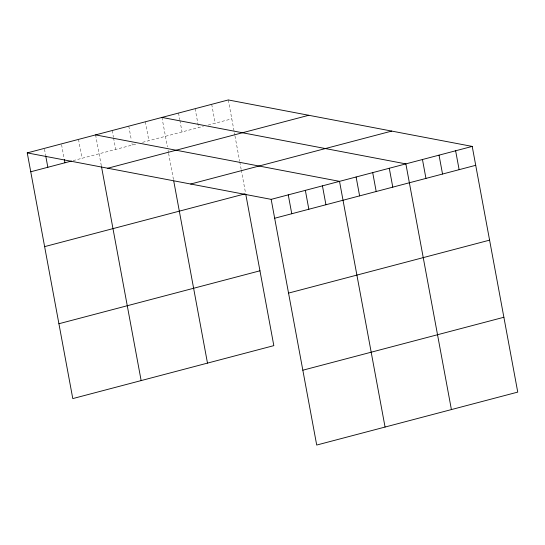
<?xml version="1.0" encoding="UTF-8"?>
<svg xmlns="http://www.w3.org/2000/svg" width="545" height="545" viewBox="0 0 545 545"><rect width="100%" height="100%" fill="white"/><g stroke="black" fill="none" stroke-linecap="round" stroke-linejoin="round"><path stroke-width="0.41" stroke-dasharray="2.73 2.04" d="M73.064 160.639L137.02 143.798M142.545 142.34L203.36 126.324M208.101 125.078L231.795 118.837M228.294 99.953L234.813 135.112M234.963 135.923L239.637 161.143M239.786 161.954L241.142 169.277M241.292 170.088L245.666 193.686M211.705 104.32L215.207 123.204M195.124 108.687L198.625 127.571M178.535 113.053L179.755 119.621M179.904 120.445L182.037 131.945M161.947 117.42L167.41 146.884M168.017 150.141L168.466 152.58M168.616 153.39L173.589 180.238M145.365 121.787L148.867 140.678M128.777 126.154L131.365 140.12M131.972 143.403L132.278 145.045M112.188 130.521L113.408 137.095M113.564 137.912L115.69 149.412M95.607 134.894L101.37 165.98M78.514 139.391L82.016 158.282M61.578 144.711L64.167 158.677M44.492 149.214L45.555 154.964"/><path stroke-width="0.82" d="M27.25 152.893L228.294 99.953L472.215 146.414L517.75 392.107L316.706 445.047L271.172 199.361L27.25 152.893L72.785 398.586L273.828 345.639L245.815 194.497M30.752 171.777L71.436 161.068M107.746 168.228L308.79 115.281M190.675 184.026L391.719 131.086M44.622 246.626L244.875 193.891M271.172 199.361L472.215 146.414M274.673 218.245L475.717 165.305M58.915 323.737L259.958 270.797M288.543 293.094L489.587 240.147M302.836 370.205L503.88 317.265M161.947 117.42L405.868 163.888L451.403 409.581M95.607 134.894L339.521 181.356L385.063 427.048M455.627 150.788L459.128 169.672M439.038 155.155L442.54 174.039M422.457 159.522L425.958 178.406M389.28 168.255L392.781 187.146M372.698 172.622L376.2 191.513M356.11 176.989L359.611 195.88M322.436 185.859L325.937 204.743M305.35 190.355L308.845 209.246M288.257 194.858L291.759 213.749M173.746 181.056L207.488 363.113M101.52 166.797L141.141 380.58M64.317 159.494L64.93 162.778M45.712 155.781L47.837 167.281"/></g></svg>
